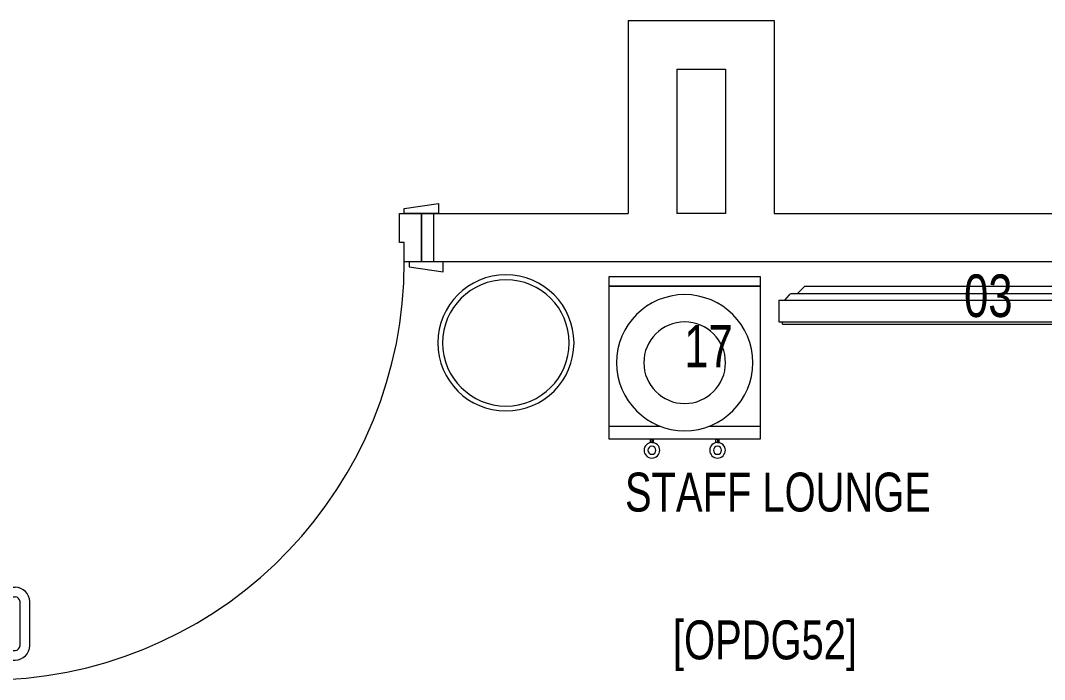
# Model space of a CAD drawing. Extents: x -234346 to 58427, y -132654 to -82394.
# Drawn here: x -124628 to -122523, y -102749 to -101393 of the extents above; entities that cross this region are included whole.
import ezdxf

# ---------------------------------------------------------------- set-up
doc = ezdxf.new("R2010")
doc.units = 0
doc.header["$LTSCALE"] = 8
doc.layers.get('0').update_dxf_attribs({"color": 9, "lineweight": 5})
for name, color, linetype, lineweight in [('72_EGR_BASE_TEXT', 9, 'Continuous', 5), ('72_EGR_EQP_TAG', 9, 'Continuous', 5), ('LOADING', 9, 'Continuous', 5), ('Walls', 9, 'Continuous', 5), ('Wooden Joinery', 9, 'Continuous', 5)]:
    doc.layers.add(name, color=color, linetype=linetype, lineweight=lineweight)
doc.styles.add('X3G_ENTITY_257CFD', font='swisscl.ttf', dxfattribs={"height": 200})
doc.styles.add('X3G_ENTITY_2587F0', font='swisscl.ttf', dxfattribs={"height": 200})
doc.styles.add('X3G_ENTITY_258862', font='swisscl.ttf', dxfattribs={"height": 200})

# ---------------------------------------------------------------- blocks, each defined once
blk = doc.blocks.new('A$C72370EFE')
at = {"layer": 'Wooden Joinery'}
for p, q in [((-0.01, -0.04), (-0.02, -0.04)), ((-0.01, -0.03), (-0.01, -0.07)), ((0, -0.03), (-0.01, -0.03)), ((0.04, -0.03), (0.05, -0.03)), ((0.05, -0.03), (0.05, -0.07)), ((0.05, -0.04), (0.06, -0.04)), ((-0.01, -0.06), (-0.02, -0.06)), ((0.05, -0.06), (0.06, -0.06)), ((-0.05, -0.07), (-0.05, -0.16)), ((-0.03, -0.07), (-0.03, -0.16)), ((0, -0.07), (-0.01, -0.07)), ((0.04, -0.07), (0.05, -0.07)), ((0.07, -0.07), (0.07, -0.16)), ((0.09, -0.07), (0.09, -0.16)), ((-0.01, -0.17), (-0.02, -0.17)), ((-0.01, -0.17), (-0.01, -0.19)), ((0.05, -0.17), (0.06, -0.17)), ((0.05, -0.17), (0.05, -0.19)), ((-0.01, -0.19), (-0.02, -0.19)), ((0.05, -0.19), (0.06, -0.19))]:
    blk.add_line(p, q, dxfattribs=at)
for centre, radius, start, end in [((-0.02, -0.07), 0.03, 90, 180), ((0.06, -0.07), 0.03, 0, 90), ((-0.02, -0.07), 0.01, 90, 180), ((0.06, -0.07), 0.01, 0, 90), ((-0.02, -0.16), 0.03, 180, 270), ((-0.02, -0.16), 0.01, 180, 270), ((0.06, -0.16), 0.01, 270, 0), ((0.06, -0.16), 0.03, 270, 0)]:
    blk.add_arc(centre, radius, start, end, dxfattribs=at)
blk = doc.blocks.new('A$C5DAD61B4')
at = {"layer": 'Wooden Joinery'}
for points in [[(80, 959.1), (80, 969.1), (10, 979.1), (10, 959.1)], [(940, 959.1), (940, 969.1), (1010, 979.1), (1010, 959.1)], [(70, 859.1), (70, 849.1), (0, 839.1), (0, 859.1)], [(120, 859.1), (120, 0), (80, 0), (80, 859.1)], [(950, 859.1), (950, 849.1), (1020, 839.1), (1020, 859.1)]]:
    blk.add_lwpolyline(points, close=True, dxfattribs=at)
for points in [[(45, 859.1), (45, 959.1), (20, 959.1), (20, 859.1), (45, 859.1)], [(45, 859.1), (80, 859.1), (80, 899.1), (90, 899.1), (90, 959.1), (45, 959.1), (45, 859.1)], [(975, 859.1), (940, 859.1), (940, 899.1), (930, 899.1), (930, 959.1), (975, 959.1), (975, 859.1)], [(975, 859.1), (975, 959.1), (1000, 959.1), (1000, 859.1), (975, 859.1)]]:
    blk.add_lwpolyline(points, dxfattribs=at)
blk.add_arc((80, 859.1), 860, 272.666, 0, dxfattribs=at)
at = {"layer": 'Wooden Joinery', "xscale": 999.9999999998854, "yscale": 999.9999999998854, "zscale": 999.9999999998854, "rotation": 180}
blk.add_blockref('A$C72370EFE', (120, 0), dxfattribs=at)
blk = doc.blocks.new('DM15862C-P')
at = {"lineweight": 0}
for p, q in [((-0.3835, 0), (-0.3983, -0.0149)), ((0.3835, 0), (-0.3835, 0)), ((0.3835, 0), (0.3983, -0.0149)), ((-0.4157, -0.0175), (-0.4256, -0.0287)), ((0.41, -0.0149), (-0.4099, -0.0149)), ((0.4157, -0.0175), (0.4254, -0.0287)), ((-0.4367, -0.0287), (-0.4367, -0.0734)), ((0.4365, -0.0287), (-0.4367, -0.0287)), ((0.4365, -0.0287), (0.4365, -0.0734)), ((0.4365, -0.0734), (-0.4367, -0.0734)), ((-0.4291, -0.078), (-0.4291, -0.0734)), ((0.429, -0.078), (-0.4291, -0.078)), ((0.429, -0.078), (0.429, -0.0734))]:
    blk.add_line(p, q, dxfattribs=at)
for points in [[(-0.4099, -0.0149), (-0.4121, -0.0149), (-0.4141, -0.0158), (-0.4157, -0.0175)], [(0.4157, -0.0175), (0.4141, -0.0158), (0.4121, -0.0149), (0.41, -0.0149)]]:
    blk.add_open_spline(points, degree=3, dxfattribs=at)
blk = doc.blocks.new('WATER DISPENSER1')
at = {"layer": 'LOADING'}
for p, q in [((39.296, -0.3448), (39.1904, -0.3448)), ((39.5004, -0.3448), (39.3949, -0.3448))]:
    blk.add_line(p, q, dxfattribs=at)
for points in [[(39.2749, -0.3183), (39.278, -0.3183), (39.278, -0.3118), (39.2749, -0.3118)], [(39.281, -0.3183), (39.278, -0.3183), (39.278, -0.3118), (39.281, -0.3118)], [(39.4098, -0.3183), (39.4129, -0.3183), (39.4129, -0.3118), (39.4098, -0.3118)], [(39.416, -0.3183), (39.4129, -0.3183), (39.4129, -0.3118), (39.416, -0.3118)], [(39.5004, -0.6333), (39.1904, -0.6333), (39.1904, -0.6529), (39.5004, -0.6529)]]:
    blk.add_lwpolyline(points, close=True, dxfattribs=at)
blk.add_lwpolyline([(39.5004, -0.6333), (39.5004, -0.3183), (39.1904, -0.3183), (39.1904, -0.6333), (39.5004, -0.6333)], dxfattribs=at)
for centre, radius in [((39.278, -0.2956), 0.0161), ((39.278, -0.2956), 0.00834), ((39.4129, -0.2956), 0.0161), ((39.4129, -0.2956), 0.00834), ((39.3454, -0.4758), 0.14), ((39.3454, -0.4758), 0.084)]:
    blk.add_circle(centre, radius, dxfattribs=at)
blk = doc.blocks.new('WM00001-P')
at = {"layer": 'LOADING'}
for radius in [0.14, 0.13]:
    blk.add_circle((0, 0), radius, dxfattribs=at)
blk = doc.blocks.new('GF1')
at = {"layer": 'Walls', "color": 9}
for p, q in [((-123379.4, -101392.6), (-123379.4, -101789.5)), ((-123379.4, -101392.6), (-123079.4, -101392.6)), ((-123079.4, -101392.6), (-123079.4, -101789.5)), ((-123279.4, -101492.6), (-123279.4, -101789.5)), ((-123279.4, -101492.6), (-123179.4, -101492.6)), ((-123179.4, -101492.6), (-123179.4, -101789.5)), ((-123779.4, -101789.5), (-123379.4, -101789.5)), ((-123779.4, -101789.5), (-123779.4, -101889.5)), ((-123179.4, -101789.5), (-123279.4, -101789.5)), ((-123079.4, -101789.5), (-119536.7, -101789.5, 0)), ((-120929.4, -101889.5), (-123779.4, -101889.5))]:
    blk.add_line(p, q, dxfattribs=at)
at = {"layer": 'LOADING', "color": 9, "extrusion": (-2.24546e-18, -2.24019e-05, -1), "xscale": 1000, "yscale": 1000, "zscale": 1000, "rotation": 270}
blk.add_blockref('WM00001-P', (123630.6, -102056, 2.3), dxfattribs=at)
at = {"layer": 'LOADING', "color": 9, "xscale": -1000, "yscale": 1000, "zscale": 1000, "rotation": 180}
blk.add_blockref('WATER DISPENSER1', (-162608.5, -102572.5, 0), dxfattribs=at)
at = {"layer": 'LOADING', "color": 9, "xscale": -1000, "yscale": 1000, "zscale": 1000}
blk.add_blockref('DM15862C-P', (-122632.8, -101939.5), dxfattribs=at)
at = {"layer": 'Wooden Joinery', "color": 9}
blk.add_blockref('A$C5DAD61B4', (-124779.4, -102748.6), dxfattribs=at)
at = {"layer": '72_EGR_BASE_TEXT', "color": 9, "char_height": 80, "attachment_point": 2}
for s, insert, style in [('STAFF LOUNGE', (-123071.4, -102322.9, 0), 'X3G_ENTITY_258862'), ('[OPDG52]', (-123098, -102627), 'X3G_ENTITY_2587F0')]:
    blk.add_mtext(s, dxfattribs=dict(at, insert=insert, style=style))
at = {"layer": '72_EGR_EQP_TAG', "color": 9, "char_height": 87.47, "attachment_point": 2, "style": 'X3G_ENTITY_257CFD'}
for s, insert in [('03', (-122638.9, -101915.2, 0)), ('17', (-123214.1, -102019, 0))]:
    blk.add_mtext(s, dxfattribs=dict(at, insert=insert))

msp = doc.modelspace()

# ---------------------------------------------------------------- block references
at = {"layer": '72_EGR_EQP_TAG'}
msp.add_blockref('GF1', (0, 0), dxfattribs=at)

doc.saveas('drawing.dxf')
